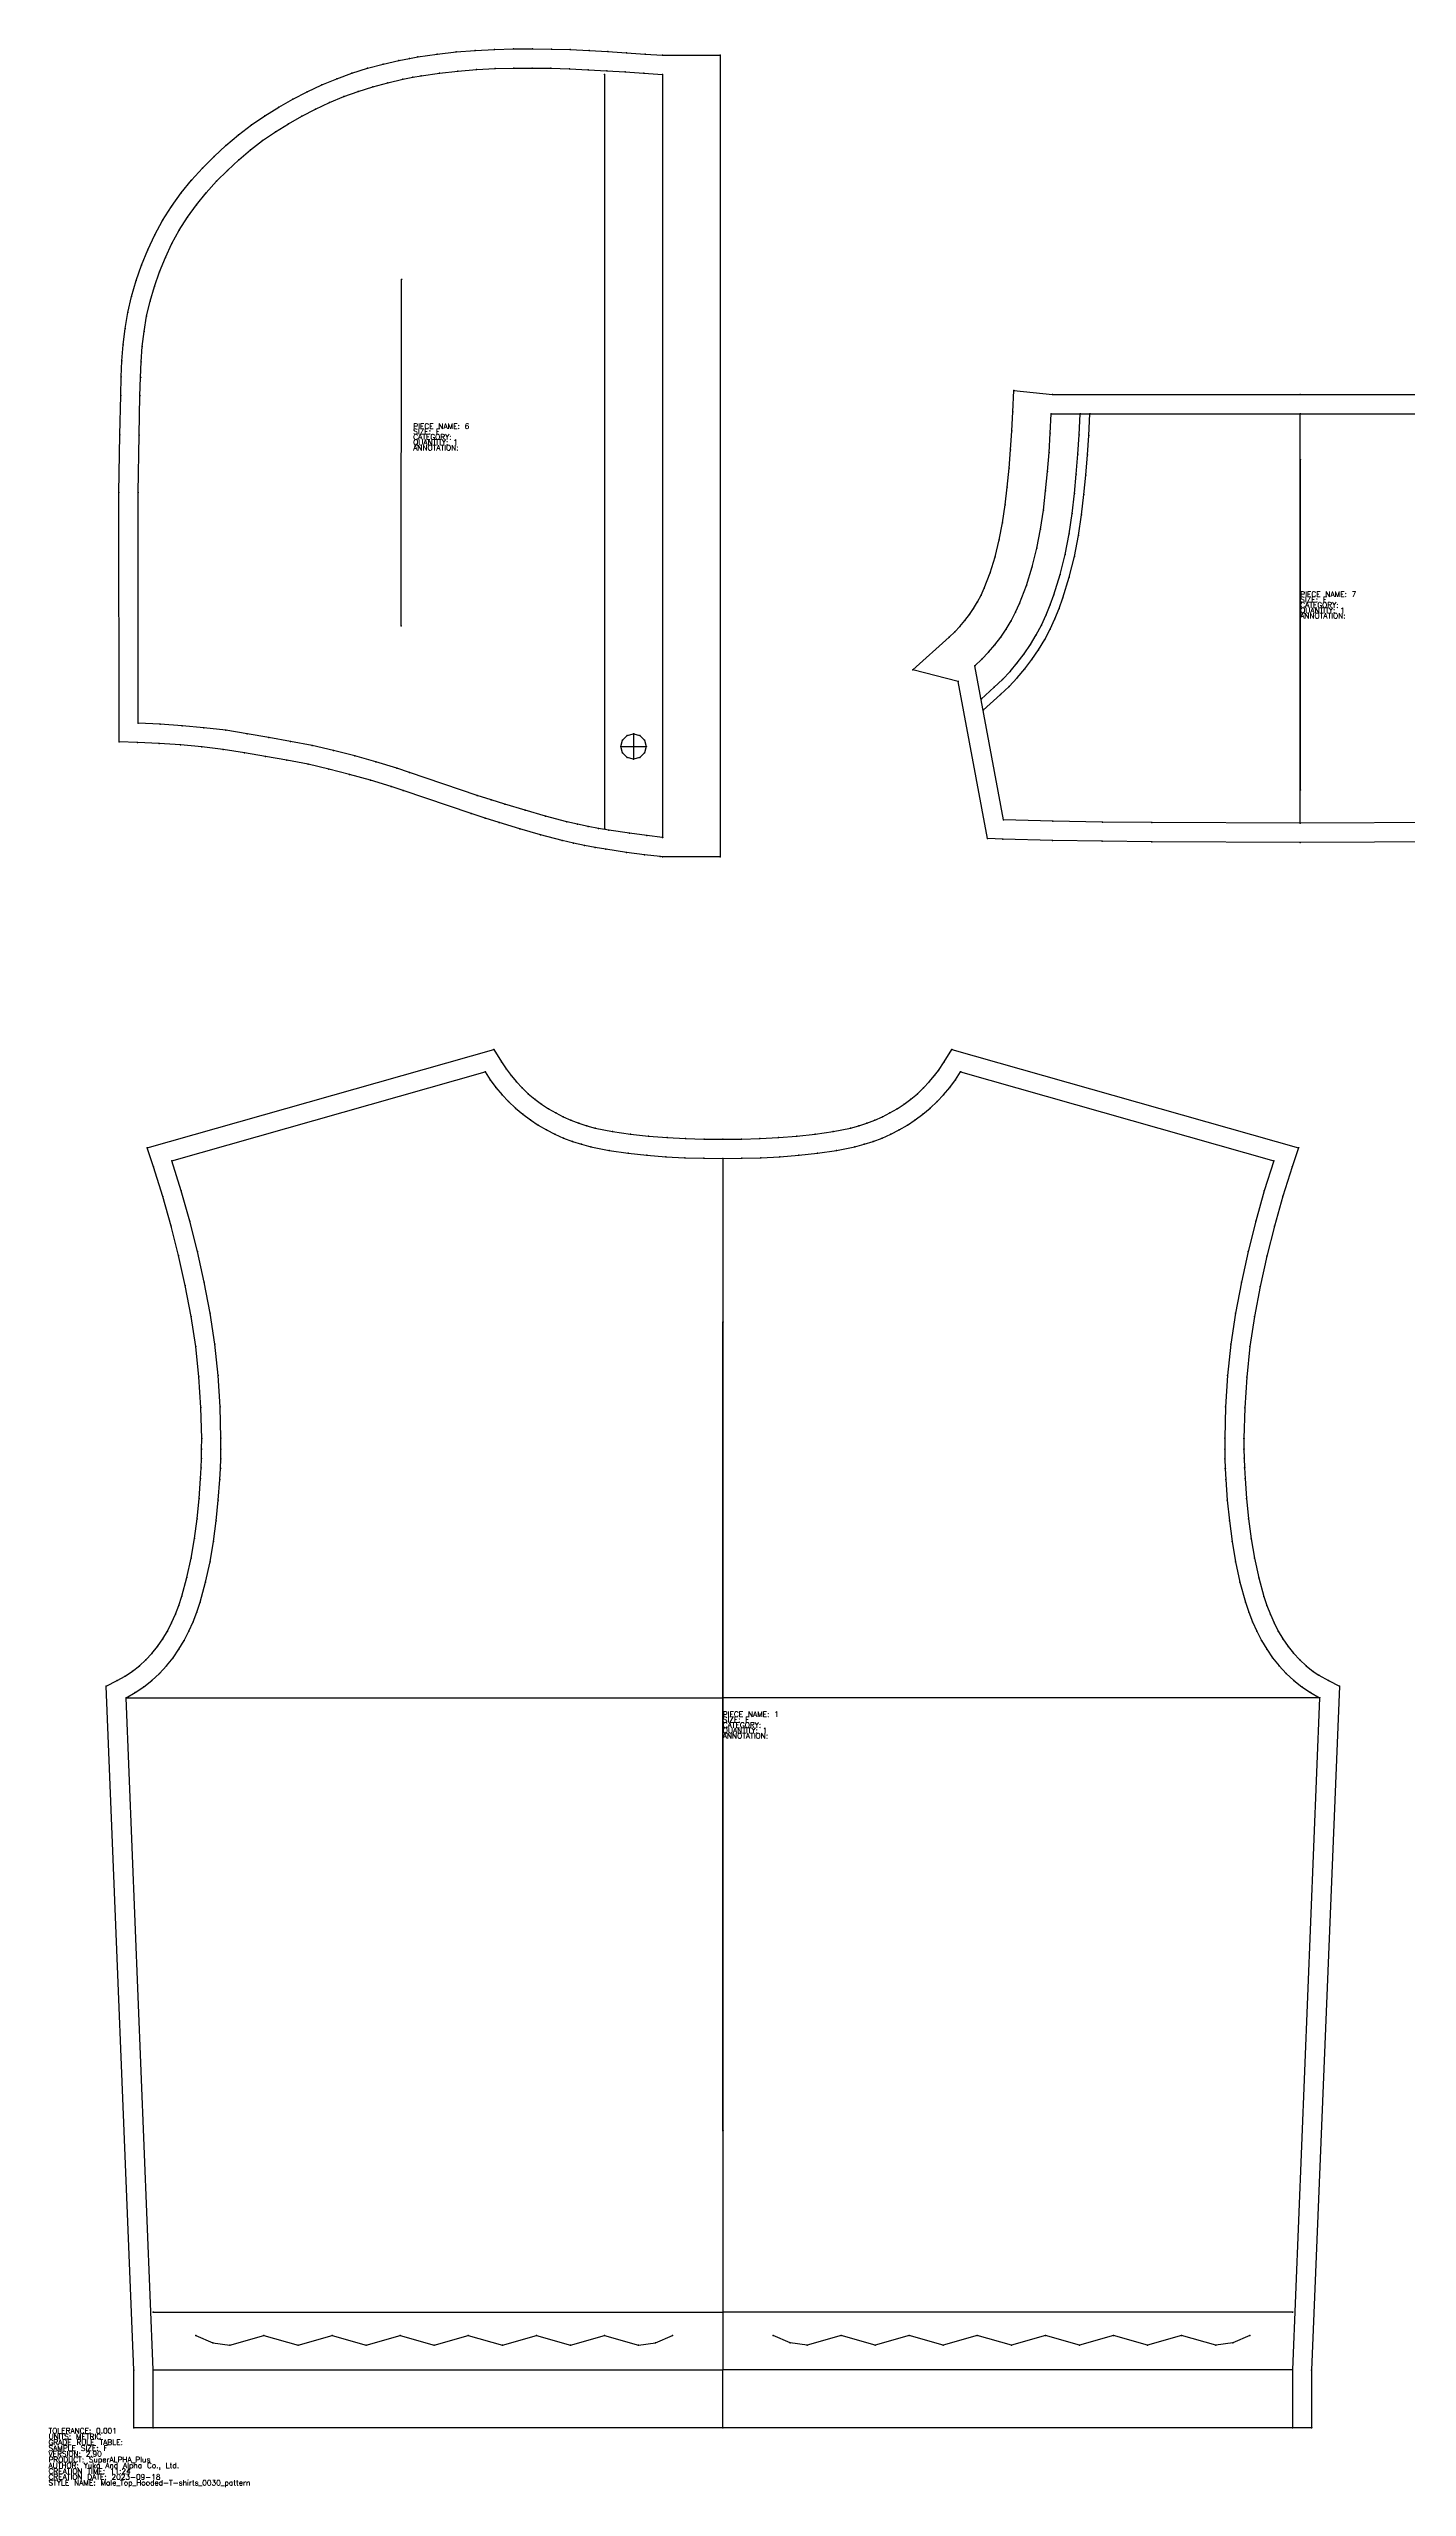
# Model space of a CAD drawing. Extents: x 0 to 3076, y -1 to 1265.
# Drawn here: x 0 to 706, y -1 to 1265 of the extents above; entities that cross this region are included whole.
import ezdxf

# ---------------------------------------------------------------- set-up
doc = ezdxf.new("R2010")
doc.units = 0
for name, color, linetype in [('1', 7, 'CONTINUOUS'), ('14', 7, 'CONTINUOUS'), ('2', 7, 'CONTINUOUS'), ('3', 2, 'CONTINUOUS'), ('4', 3, 'CONTINUOUS'), ('5', 5, 'CONTINUOUS'), ('7', 5, 'CONTINUOUS'), ('8', 4, 'CONTINUOUS')]:
    doc.layers.add(name, color=color, linetype=linetype)
doc.styles.get("Standard").update_dxf_attribs({"font": 'txt', "bigfont": ' '})

# ---------------------------------------------------------------- blocks, each defined once
blk = doc.blocks.new('BLK_1_1')
at = {"layer": '1'}
blk.add_lwpolyline([(44.3939, 30.0005), (44.3939, 59.7917), (30, 415.0963), (35.6873, 418.0082), (39.762, 420.2514), (43.6176, 422.7976), (47.2125, 425.6147), (50.5701, 428.7122), (53.7225, 432.1227), (56.6174, 435.7581), (59.3048, 439.6426), (61.7285, 443.6983), (63.9239, 447.9896), (65.871, 452.4032), (67.6392, 457.0365), (69.2059, 461.7449), (71.8921, 471.4414), (74.0869, 481.5263), (75.8179, 491.7521), (77.1808, 501.9637), (78.2422, 512.6111), (78.9758, 522.8722), (79.2657, 528.5478), (79.4415, 533.3702), (79.5428, 538.2546), (79.5697, 543.7474), (79.0735, 559.8693), (78.0798, 575.6595), (76.4581, 591.4199), (74.0643, 607.0804), (70.9747, 623.097), (67.525, 638.7469), (63.7311, 654.0386), (59.4037, 669.4525), (54.5642, 684.7379), (51.2671, 694.6571), (231.2732, 745.8064), (235.2429, 739.4103), (237.6349, 735.7446), (240.2313, 732.2405), (243.0231, 728.9086), (246.0089, 725.7488), (249.1833, 722.7649), (252.5262, 719.9706), (256.0236, 717.3738), (259.6619, 714.9778), (263.4436, 712.7733), (267.3401, 710.7791), (271.3403, 708.9999), (275.4309, 707.4409), (279.6771, 706.0899), (283.9856, 704.9425), (292.981, 703.1089), (302.2693, 701.7476), (311.7273, 700.7765), (321.3269, 700.0455), (330.9454, 699.5285), (340.52, 699.2542), (350.2435, 699.1265), (359.964, 699.2538), (369.5563, 699.5284), (379.1846, 700.0459), (388.7823, 700.7768), (398.2587, 701.7502), (407.5262, 703.109), (416.5234, 704.9432), (420.8258, 706.0888), (425.0659, 707.4378), (429.1583, 708.9967), (433.1604, 710.7761), (437.0709, 712.7779), (440.8655, 714.9908), (444.5026, 717.3872), (447.9987, 719.9846), (451.3324, 722.7722), (454.4977, 725.7488), (457.4799, 728.9041), (460.2679, 732.2311), (462.2375, 734.8483), (465.2637, 739.4104), (469.2352, 745.8061), (649.2407, 694.6561), (645.9424, 684.7379), (641.1353, 669.5609), (636.7743, 654.0336), (632.8986, 638.3915), (629.4543, 622.7248), (626.4368, 607.0485), (624.0582, 591.4953), (622.4249, 575.6406), (621.4197, 559.5849), (620.9369, 543.7392), (620.9619, 538.2546), (621.0596, 533.5569), (621.2417, 528.5479), (621.5302, 522.8878), (622.2754, 512.4833), (623.3252, 501.9698), (624.7113, 491.5976), (626.4276, 481.4844), (628.6163, 471.4307), (631.3245, 461.6666), (632.8925, 456.9662), (634.6613, 452.3409), (636.5967, 447.9585), (638.7787, 443.6972), (641.1969, 439.6506), (643.877, 435.7739), (646.7633, 432.1458), (649.906, 428.7425), (653.2819, 425.6273), (656.8958, 422.7932), (659.765, 420.8553), (664.8193, 418.0081), (670.5066, 415.0973), (656.1127, 59.7918), (656.1127, 30.0005), (350.2533, 30), (44.3939, 30.0005)], close=True, dxfattribs=at)
at = {"layer": '14'}
blk.add_lwpolyline([(54.3939, 30.0005), (54.3939, 60.0005), (40.2509, 409.1103), (44.9811, 411.7188), (49.4574, 414.6798), (53.692, 418.0019), (57.6508, 421.65), (61.3031, 425.6001), (64.6576, 429.811), (67.7179, 434.238), (70.4803, 438.8595), (72.9327, 443.6491), (75.1093, 448.5745), (77.0319, 453.6012), (78.7347, 458.71), (81.6107, 469.0835), (83.9008, 479.6035), (85.7001, 490.2187), (87.1234, 500.8914), (88.1927, 511.6049), (88.9618, 522.3446), (89.2573, 528.1246), (89.4379, 533.1014), (89.542, 538.1202), (89.5691, 543.8674), (89.0698, 560.1781), (88.0475, 576.4642), (86.3763, 592.6962), (83.9111, 608.8259), (80.824, 624.8498), (77.3175, 640.7874), (73.3905, 656.6261), (68.9789, 672.3367), (64.0533, 687.8946), (226.7529, 734.1264), (229.4543, 729.9911), (232.3871, 726.0376), (235.5542, 722.2591), (238.9404, 718.6745), (242.5323, 715.2965), (246.3147, 712.133), (250.2728, 709.1927), (254.3909, 706.4795), (258.6505, 703.9961), (263.0408, 701.7502), (267.547, 699.7483), (272.1552, 697.9926), (276.8524, 696.4979), (281.6174, 695.2269), (291.2799, 693.2546), (301.0382, 691.8236), (310.849, 690.8151), (320.6836, 690.0662), (330.5322, 689.5371), (340.3912, 689.2548), (350.2533, 689.1263), (360.1154, 689.2548), (369.9744, 689.5371), (379.823, 690.0662), (389.6576, 690.8151), (399.4684, 691.8236), (409.2267, 693.2546), (418.8892, 695.2269), (423.6542, 696.4979), (428.3514, 697.9926), (432.9596, 699.7483), (437.4658, 701.7502), (441.8561, 703.9961), (446.1157, 706.4795), (450.2338, 709.1927), (454.1919, 712.133), (457.9742, 715.2965), (461.5662, 718.6745), (464.9524, 722.2591), (468.1195, 726.0376), (471.0522, 729.9911), (473.7537, 734.1264), (636.4539, 687.8938), (631.5277, 672.3367), (627.1161, 656.6261), (623.1891, 640.7874), (619.6826, 624.8498), (616.5955, 608.8259), (614.1302, 592.6962), (612.4591, 576.4642), (611.4368, 560.1781), (610.9369, 543.8674), (610.9646, 538.1202), (611.0687, 533.1014), (611.2493, 528.1246), (611.5448, 522.3446), (612.3138, 511.6049), (613.3832, 500.8914), (614.8065, 490.2187), (616.6058, 479.6035), (618.8959, 469.0835), (621.7718, 458.71), (623.4747, 453.6012), (625.3973, 448.5745), (627.5739, 443.6491), (630.0262, 438.8595), (632.7887, 434.238), (635.849, 429.811), (639.2035, 425.6001), (642.8558, 421.65), (646.8146, 418.0019), (651.0492, 414.6798), (655.5255, 411.7188), (660.2557, 409.1103), (646.1127, 60.0005), (646.1127, 30.0005), (350.2533, 30.0005), (54.3939, 30.0005)], close=True, dxfattribs=at)
at = {"layer": '2'}
for p in [(231.2732, 745.8064), (469.2352, 745.8061), (226.7529, 734.1264), (473.7537, 734.1264), (350.2435, 699.1265), (51.2671, 694.6571), (64.0533, 687.8946), (350.2533, 689.1268), (350.2533, 689.1263), (636.4539, 687.8938), (649.2407, 694.6561), (350.2533, 604.1548), (79.5697, 543.7474), (89.5691, 543.8674), (610.9369, 543.8674), (620.9369, 543.7392), (30, 415.0963), (40.2509, 409.1108), (40.2509, 409.1103), (350.2533, 409.1108), (350.2533, 409.1103), (660.2557, 409.1108), (660.2557, 409.1103), (670.5066, 415.0973), (350.2533, 184.1548), (54.3939, 90.0005), (350.2533, 90.0005), (350.2533, 90), (646.1127, 90.0005), (76.5485, 77.8051), (324.1718, 77.8056), (376.3348, 77.8056), (623.9581, 77.8051), (44.3939, 59.7917), (54.3939, 60.001), (54.3939, 60.0005), (350.2533, 60.0005), (350.2533, 60), (350.2533, 59.9995), (350.2538, 59.9999), (646.1127, 60.001), (646.1127, 60.0005), (656.1127, 59.7918), (44.3939, 30.0005), (44.3939, 30.0005), (54.3939, 30.0005), (54.3939, 30.0005), (350.2533, 30.0005), (350.2533, 30), (350.2533, 29.9995), (646.1127, 30.0005), (656.1127, 30.0005)]:
    blk.add_point(p, dxfattribs=at)
at = {"layer": '3'}
for p in [(235.2429, 739.4103), (237.6349, 735.7446), (462.2375, 734.8483), (465.2637, 739.4104), (229.4543, 729.9911), (232.3871, 726.0376), (235.5542, 722.2591), (240.2313, 732.2405), (243.0231, 728.9086), (246.0089, 725.7488), (249.1833, 722.7649), (451.3324, 722.7722), (454.4977, 725.7488), (457.4799, 728.9041), (460.2679, 732.2311), (464.9524, 722.2591), (468.1195, 726.0376), (471.0522, 729.9911), (238.9404, 718.6745), (242.5323, 715.2965), (246.3147, 712.133), (250.2728, 709.1927), (252.5262, 719.9706), (256.0236, 717.3738), (259.6619, 714.9778), (263.4436, 712.7733), (267.3401, 710.7791), (433.1604, 710.7761), (437.0709, 712.7779), (440.8655, 714.9908), (444.5026, 717.3872), (447.9987, 719.9846), (450.2338, 709.1927), (454.1919, 712.133), (457.9742, 715.2965), (461.5662, 718.6745), (254.3909, 706.4795), (258.6505, 703.9961), (263.0408, 701.7502), (267.547, 699.7483), (271.3403, 708.9999), (272.1552, 697.9926), (275.4309, 707.4409), (279.6771, 706.0899), (283.9856, 704.9425), (292.981, 703.1089), (302.2693, 701.7476), (311.7273, 700.7765), (321.3269, 700.0455), (330.9454, 699.5285), (340.52, 699.2542), (359.964, 699.2538), (369.5563, 699.5284), (379.1846, 700.0459), (388.7823, 700.7768), (398.2587, 701.7502), (407.5262, 703.109), (416.5234, 704.9432), (420.8258, 706.0888), (425.0659, 707.4378), (428.3514, 697.9926), (429.1583, 708.9967), (432.9596, 699.7483), (437.4658, 701.7502), (441.8561, 703.9961), (446.1157, 706.4795), (54.5642, 684.7379), (276.8524, 696.4979), (281.6174, 695.2269), (291.2799, 693.2546), (301.0382, 691.8236), (310.849, 690.8151), (320.6836, 690.0662), (330.5322, 689.5371), (340.3912, 689.2548), (360.1154, 689.2548), (369.9744, 689.5371), (379.823, 690.0662), (389.6576, 690.8151), (399.4684, 691.8236), (409.2267, 693.2546), (418.8892, 695.2269), (423.6542, 696.4979), (645.9424, 684.7379), (68.9789, 672.3367), (631.5277, 672.3367), (59.4037, 669.4525), (641.1353, 669.5609), (63.7311, 654.0386), (73.3905, 656.6261), (627.1161, 656.6261), (636.7743, 654.0336), (67.525, 638.7469), (77.3175, 640.7874), (623.1891, 640.7874), (632.8986, 638.3915), (70.9747, 623.097), (80.824, 624.8498), (619.6826, 624.8498), (629.4543, 622.7248), (83.9111, 608.8259), (616.5955, 608.8259), (74.0643, 607.0804), (626.4368, 607.0485), (76.4581, 591.4199), (86.3763, 592.6962), (614.1302, 592.6962), (624.0582, 591.4953), (78.0798, 575.6595), (88.0475, 576.4642), (612.4591, 576.4642), (622.4249, 575.6406), (79.0735, 559.8693), (89.0698, 560.1781), (611.4368, 560.1781), (621.4197, 559.5849), (79.4415, 533.3702), (79.5428, 538.2546), (89.4379, 533.1014), (89.542, 538.1202), (610.9646, 538.1202), (611.0687, 533.1014), (620.9619, 538.2546), (621.0596, 533.5569), (78.9758, 522.8722), (79.2657, 528.5478), (88.9618, 522.3446), (89.2573, 528.1246), (611.2493, 528.1246), (611.5448, 522.3446), (621.2417, 528.5479), (621.5302, 522.8878), (78.2422, 512.6111), (88.1927, 511.6049), (612.3138, 511.6049), (622.2754, 512.4833), (77.1808, 501.9637), (87.1234, 500.8914), (613.3832, 500.8914), (623.3252, 501.9698), (74.0869, 481.5263), (75.8179, 491.7521), (85.7001, 490.2187), (614.8065, 490.2187), (624.7113, 491.5976), (626.4276, 481.4844), (71.8921, 471.4414), (81.6107, 469.0835), (83.9008, 479.6035), (616.6058, 479.6035), (618.8959, 469.0835), (628.6163, 471.4307), (67.6392, 457.0365), (69.2059, 461.7449), (78.7347, 458.71), (621.7718, 458.71), (631.3245, 461.6666), (632.8925, 456.9662), (61.7285, 443.6983), (63.9239, 447.9896), (65.871, 452.4032), (72.9327, 443.6491), (75.1093, 448.5745), (77.0319, 453.6012), (623.4747, 453.6012), (625.3973, 448.5745), (627.5739, 443.6491), (634.6613, 452.3409), (636.5967, 447.9585), (638.7787, 443.6972), (53.7225, 432.1227), (56.6174, 435.7581), (59.3048, 439.6426), (67.7179, 434.238), (70.4803, 438.8595), (630.0262, 438.8595), (632.7887, 434.238), (641.1969, 439.6506), (643.877, 435.7739), (646.7633, 432.1458), (35.6873, 418.0082), (39.762, 420.2514), (43.6176, 422.7976), (47.2125, 425.6147), (50.5701, 428.7122), (53.692, 418.0019), (57.6508, 421.65), (61.3031, 425.6001), (64.6576, 429.811), (635.849, 429.811), (639.2035, 425.6001), (642.8558, 421.65), (646.8146, 418.0019), (649.906, 428.7425), (653.2819, 425.6273), (656.8958, 422.7932), (659.765, 420.8553), (664.8193, 418.0081), (44.9811, 411.7188), (49.4574, 414.6798), (651.0492, 414.6798), (655.5255, 411.7188), (111.9232, 77.8052), (147.298, 77.8053), (182.6727, 77.8053), (218.0475, 77.8054), (253.4222, 77.8055), (288.797, 77.8055), (411.7096, 77.8055), (447.0843, 77.8055), (482.4591, 77.8054), (517.8339, 77.8053), (553.2086, 77.8053), (588.5834, 77.8052), (85.3918, 73.9737), (94.2352, 72.8052), (129.61, 72.8052), (164.9847, 72.8053), (200.3595, 72.8054), (235.7349, 72.8054), (271.1096, 72.8055), (306.4844, 72.8056), (315.3278, 73.9742), (385.1788, 73.9742), (394.0222, 72.8056), (429.397, 72.8055), (464.7717, 72.8054), (500.1471, 72.8054), (535.5218, 72.8053), (570.8966, 72.8052), (606.2714, 72.8052), (615.1147, 73.9737)]:
    blk.add_point(p, dxfattribs=at)
at = {"layer": '4'}
for p in [(350.2435, 699.1265), (79.5428, 538.2546), (89.542, 538.1202), (610.9646, 538.1202), (620.9619, 538.2546), (79.2657, 528.5478), (89.2573, 528.1246), (611.2493, 528.1246), (621.2417, 528.5479)]:
    blk.add_point(p, dxfattribs=at)
at = {"layer": '5'}
blk.add_line((350.2533, 184.1548), (350.2533, 604.1548), dxfattribs=at)
at = {"layer": '7'}
blk.add_line((350.2533, 184.1548), (350.2533, 604.1548), dxfattribs=at)
at = {"layer": '8'}
for p, q in [((350.2533, 689.1268), (350.2538, 59.9999)), ((40.2509, 409.1108), (350.2533, 409.1108)), ((660.2557, 409.1108), (350.2533, 409.1103)), ((54.3939, 90.0005), (350.2533, 90.0005)), ((646.1127, 90.0005), (350.2533, 90)), ((54.3939, 60.001), (350.2533, 60)), ((646.1127, 60.001), (350.2533, 59.9995)), ((350.2533, 29.9995), (350.2533, 60.0005))]:
    blk.add_line(p, q, dxfattribs=at)
for points in [[(76.5485, 77.8051), (85.3918, 73.9737), (94.2352, 72.8052), (111.9232, 77.8052), (129.61, 72.8052), (147.298, 77.8053), (164.9847, 72.8053), (182.6727, 77.8053), (200.3595, 72.8054), (218.0475, 77.8054), (235.7349, 72.8054), (253.4222, 77.8055), (271.1096, 72.8055), (288.797, 77.8055), (306.4844, 72.8056), (315.3278, 73.9742), (324.1718, 77.8056)], [(623.9581, 77.8051), (615.1147, 73.9737), (606.2714, 72.8052), (588.5834, 77.8052), (570.8966, 72.8052), (553.2086, 77.8053), (535.5218, 72.8053), (517.8339, 77.8053), (500.1471, 72.8054), (482.4591, 77.8054), (464.7717, 72.8054), (447.0843, 77.8055), (429.397, 72.8055), (411.7096, 77.8055), (394.0222, 72.8056), (385.1788, 73.9742), (376.3348, 77.8056)]]:
    blk.add_lwpolyline(points, dxfattribs=at)
at = {"layer": '1'}
for s, p in [('SIZE: F', (350.246, 396.3032)), ('CATEGORY: ', (350.246, 393.5032)), ('QUANTITY: 1', (350.246, 390.7032)), ('PIECE NAME: 1', (350.246, 399.1032)), ('ANNOTATION: ', (350.246, 387.9032))]:
    blk.add_text(s, height=2.8, dxfattribs=at).set_placement(p)
at = {"layer": '2'}
for s, p in [('# 8', (231.2732, 745.8064)), ('# 10', (469.2352, 745.8061)), ('# 27', (226.7529, 734.1264)), ('# 29', (473.7537, 734.1264)), ('# 9', (350.2435, 699.1265)), ('# 7', (51.2671, 694.6571)), ('# 26', (64.0533, 687.8946)), ('# 51', (350.2533, 689.1268)), ('# 28', (350.2533, 689.1263)), ('# 30', (636.4539, 687.8938)), ('# 11', (649.2407, 694.6561)), ('# 40', (350.2533, 604.1548)), ('# 6', (79.5697, 543.7474)), ('# 25', (89.5691, 543.8674)), ('# 31', (610.9369, 543.8674)), ('# 12', (620.9369, 543.7392)), ('# 3', (30, 415.0963)), ('# 53', (40.2509, 409.1108)), ('# 22', (40.2509, 409.1103)), ('# 54', (350.2533, 409.1108)), ('# 48', (350.2533, 409.1103)), ('# 47', (660.2557, 409.1108)), ('# 34', (660.2557, 409.1103)), ('# 15', (670.5066, 415.0973)), ('# 39', (350.2533, 184.1548)), ('# 55', (54.3939, 90.0005)), ('# 56', (350.2533, 90.0005)), ('# 50', (350.2533, 90)), ('# 49', (646.1127, 90.0005)), ('# 57', (76.5485, 77.8051)), ('# 58', (324.1718, 77.8056)), ('# 60', (376.3348, 77.8056)), ('# 59', (623.9581, 77.8051)), ('# 2', (44.3939, 59.7917)), ('# 41', (54.3939, 60.001)), ('# 21', (54.3939, 60.0005)), ('# 44', (350.2533, 60.0005)), ('# 42', (350.2533, 60)), ('# 46', (350.2533, 59.9995)), ('# 52', (350.2538, 59.9999)), ('# 45', (646.1127, 60.001)), ('# 35', (646.1127, 60.0005)), ('# 16', (656.1127, 59.7918)), ('# 1', (44.3939, 30.0005)), ('# 20', (54.3939, 30.0005)), ('# 37', (350.2533, 30.0005)), ('# 18', (350.2533, 30)), ('# 43', (350.2533, 29.9995)), ('# 36', (646.1127, 30.0005)), ('# 17', (656.1127, 30.0005))]:
    blk.add_text(s, height=0.1, dxfattribs=at).set_placement(p)
at = {"layer": '4'}
for s, p in [('# 9', (350.2435, 699.1265)), ('# 5', (79.5428, 538.2546)), ('# 24', (89.542, 538.1202)), ('# 32', (610.9646, 538.1202)), ('# 13', (620.9619, 538.2546)), ('# 4', (79.2657, 528.5478)), ('# 23', (89.2573, 528.1246)), ('# 33', (611.2493, 528.1246)), ('# 14', (621.2417, 528.5479))]:
    blk.add_text(s, height=0.1, dxfattribs=at).set_placement(p)
blk = doc.blocks.new('BLK_6_1')
at = {"layer": '1'}
blk.add_lwpolyline([(36.6217, 89.7885), (36.5937, 219.2117), (37.0362, 249.2337), (37.4989, 269.6448), (37.7576, 279.2261), (38.0933, 287.5848), (38.7635, 295.9024), (39.7406, 304.3425), (41.1298, 312.7167), (43.0738, 321.0644), (45.4785, 329.2937), (48.2886, 337.3303), (51.5222, 345.2068), (55.1722, 352.9901), (59.2676, 360.5409), (63.8953, 367.8038), (68.9539, 374.7789), (74.3299, 381.3831), (80.044, 387.7019), (85.9784, 393.6746), (92.179, 399.3738), (98.6512, 404.8878), (105.3772, 410.0803), (112.3853, 414.8267), (119.6076, 419.2522), (126.8604, 423.3884), (134.2664, 427.2407), (141.9025, 430.8417), (149.6833, 434.1106), (157.6148, 436.9943), (165.6653, 439.5294), (173.7451, 441.7232), (181.977, 443.5942), (187.4323, 444.669), (191.8341, 445.4481), (201.8042, 446.922), (211.7194, 448.0321), (221.6346, 448.8258), (231.6138, 449.3368), (241.51, 449.602), (251.3575, 449.646), (261.1823, 449.5021), (270.9693, 449.1985), (280.7685, 448.7617), (290.5066, 448.217), (300.2637, 447.5842), (309.9451, 446.9141), (318.8794, 446.2682), (348.8794, 446.268), (348.8788, 30), (318.8752, 30.0005), (317.7808, 30.1213), (309.6228, 31.0815), (300.2942, 32.3236), (289.5154, 33.9171), (283.9539, 34.8405), (278.4009, 35.8965), (272.6068, 37.1513), (266.8006, 38.537), (255.5042, 41.4993), (244.7736, 44.5842), (234.1431, 47.7554), (226.8347, 50.0479), (219.5118, 52.4358), (184.2908, 64.3733), (177.8968, 66.4554), (167.179, 69.7215), (156.3929, 72.7541), (145.6494, 75.5514), (134.8371, 78.0591), (123.8196, 80.1507), (112.76, 82.0406), (101.7102, 84.015), (90.6317, 85.7841), (79.6057, 87.0903), (68.545, 88.0943), (57.3908, 88.8778), (46.2159, 89.4089), (36.6217, 89.7885)], close=True, dxfattribs=at)
at = {"layer": '14'}
blk.add_lwpolyline([(46.6046, 99.4014), (46.5931, 219.1269), (47.0337, 249.0537), (47.4945, 269.3924), (47.7539, 278.9777), (48.0774, 286.9762), (48.7171, 294.9431), (49.635, 302.8914), (50.9406, 310.7777), (52.7545, 318.566), (55.0019, 326.2431), (57.6441, 333.7913), (60.6806, 341.1903), (64.0747, 348.436), (67.8846, 355.4651), (72.179, 362.2043), (76.875, 368.6749), (81.9251, 374.877), (87.2913, 380.8115), (92.9285, 386.4816), (98.8166, 391.8944), (104.9036, 397.085), (111.2311, 401.9719), (117.8528, 406.4542), (124.6772, 410.6325), (131.626, 414.5944), (138.7201, 418.2872), (145.954, 421.7001), (153.3264, 424.7975), (160.8423, 427.5299), (168.4723, 429.9312), (176.1853, 432.0238), (183.9905, 433.7991), (189.2578, 434.8369), (193.4925, 435.5865), (203.0573, 437.0007), (212.666, 438.0768), (222.3041, 438.8483), (231.9599, 439.3426), (241.6254, 439.6027), (251.2946, 439.6461), (260.9632, 439.5045), (270.6275, 439.2043), (280.2869, 438.7733), (289.9408, 438.2329), (299.5899, 437.607), (309.2359, 436.9392), (318.8794, 436.241), (318.8788, 40.061), (310.8557, 41.0052), (301.7115, 42.2227), (291.0437, 43.7994), (285.7044, 44.686), (280.3894, 45.6969), (274.8035, 46.9072), (269.2456, 48.2335), (258.172, 51.1368), (247.5916, 54.1788), (237.0984, 57.3088), (229.8828, 59.5721), (222.6978, 61.9148), (187.497, 73.8455), (180.896, 75.995), (169.9945, 79.3182), (159.0277, 82.4007), (147.9987, 85.2699), (136.9001, 87.8442), (125.7111, 89.9709), (114.48, 91.8916), (103.263, 93.8946), (92.0154, 95.6882), (80.7007, 97.0287), (69.3518, 98.0618), (57.9889, 98.8609), (46.6046, 99.4014)], close=True, dxfattribs=at)
at = {"layer": '2'}
for p in [(181.977, 443.5942), (318.8794, 446.2682), (348.8794, 446.268), (183.9905, 433.7991), (288.8794, 436.241), (318.8794, 436.241), (183.2898, 329.8772), (37.7576, 279.2261), (47.7539, 278.9777), (183.2508, 149.8772), (36.6217, 89.7885), (36.6217, 89.7885), (46.6046, 99.4014), (46.6046, 99.4014), (303.88, 93.8878), (180.896, 75.995), (297.3224, 87.3334), (303.877, 80.7759), (310.4346, 87.332), (310.4346, 87.332), (310.4346, 87.3306), (177.8968, 66.4554), (288.8788, 44.5876), (318.8788, 40.061), (318.8752, 30.0005), (348.8788, 30)]:
    blk.add_point(p, dxfattribs=at)
at = {"layer": '3'}
for p in [(187.4323, 444.669), (191.8341, 445.4481), (201.8042, 446.922), (211.7194, 448.0321), (221.6346, 448.8258), (231.6138, 449.3368), (241.51, 449.602), (251.3575, 449.646), (261.1823, 449.5021), (270.9693, 449.1985), (280.7685, 448.7617), (290.5066, 448.217), (300.2637, 447.5842), (309.9451, 446.9141), (141.9025, 430.8417), (149.6833, 434.1106), (157.6148, 436.9943), (165.6653, 439.5294), (173.7451, 441.7232), (176.1853, 432.0238), (189.2578, 434.8369), (193.4925, 435.5865), (203.0573, 437.0007), (212.666, 438.0768), (222.3041, 438.8483), (231.9599, 439.3426), (241.6254, 439.6027), (251.2946, 439.6461), (260.9632, 439.5045), (270.6275, 439.2043), (280.2869, 438.7733), (289.9408, 438.2329), (299.5899, 437.607), (309.2359, 436.9392), (119.6076, 419.2522), (126.8604, 423.3884), (134.2664, 427.2407), (138.7201, 418.2872), (145.954, 421.7001), (153.3264, 424.7975), (160.8423, 427.5299), (168.4723, 429.9312), (105.3772, 410.0803), (112.3853, 414.8267), (117.8528, 406.4542), (124.6772, 410.6325), (131.626, 414.5944), (85.9784, 393.6746), (92.179, 399.3738), (98.6512, 404.8878), (104.9036, 397.085), (111.2311, 401.9719), (74.3299, 381.3831), (80.044, 387.7019), (87.2913, 380.8115), (92.9285, 386.4816), (98.8166, 391.8944), (63.8953, 367.8038), (68.9539, 374.7789), (76.875, 368.6749), (81.9251, 374.877), (59.2676, 360.5409), (67.8846, 355.4651), (72.179, 362.2043), (51.5222, 345.2068), (55.1722, 352.9901), (64.0747, 348.436), (45.4785, 329.2937), (48.2886, 337.3303), (57.6441, 333.7913), (60.6806, 341.1903), (43.0738, 321.0644), (52.7545, 318.566), (55.0019, 326.2431), (39.7406, 304.3425), (41.1298, 312.7167), (50.9406, 310.7777), (38.7635, 295.9024), (48.7171, 294.9431), (49.635, 302.8914), (38.0933, 287.5848), (48.0774, 286.9762), (37.4989, 269.6448), (47.4945, 269.3924), (37.0362, 249.2337), (47.0337, 249.0537), (36.5937, 219.2117), (46.5931, 219.1269), (46.2159, 89.4089), (57.3908, 88.8778), (57.9889, 98.8609), (69.3518, 98.0618), (80.7007, 97.0287), (92.0154, 95.6882), (103.263, 93.8946), (114.48, 91.8916), (125.7111, 89.9709), (298.2001, 90.6102), (300.6, 93.01), (303.8782, 93.8884), (307.1564, 93.01), (309.5563, 90.6102), (68.545, 88.0943), (79.6057, 87.0903), (90.6317, 85.7841), (101.7102, 84.015), (112.76, 82.0406), (123.8196, 80.1507), (134.8371, 78.0591), (136.9001, 87.8442), (147.9987, 85.2699), (159.0277, 82.4007), (169.9945, 79.3182), (297.3218, 87.332), (298.2001, 84.0538), (300.6, 81.654), (303.8782, 80.7756), (307.1564, 81.654), (309.5563, 84.0538), (145.6494, 75.5514), (156.3929, 72.7541), (167.179, 69.7215), (184.2908, 64.3733), (187.497, 73.8455), (219.5118, 52.4358), (222.6978, 61.9148), (229.8828, 59.5721), (237.0984, 57.3088), (247.5916, 54.1788), (258.172, 51.1368), (226.8347, 50.0479), (234.1431, 47.7554), (244.7736, 44.5842), (255.5042, 41.4993), (266.8006, 38.537), (269.2456, 48.2335), (274.8035, 46.9072), (280.3894, 45.6969), (285.7044, 44.686), (291.0437, 43.7994), (301.7115, 42.2227), (310.8557, 41.0052), (272.6068, 37.1513), (278.4009, 35.8965), (283.9539, 34.8405), (289.5154, 33.9171), (300.2942, 32.3236), (309.6228, 31.0815), (317.7808, 30.1213)]:
    blk.add_point(p, dxfattribs=at)
at = {"layer": '4'}
for p in [(187.4323, 444.669), (189.2578, 434.8369), (37.4989, 269.6448), (47.4945, 269.3924), (180.896, 75.995), (177.8968, 66.4554)]:
    blk.add_point(p, dxfattribs=at)
at = {"layer": '5'}
blk.add_line((183.2508, 149.8772), (183.2898, 329.8772), dxfattribs=at)
at = {"layer": '7'}
blk.add_line((183.2508, 149.8772), (183.2898, 329.8772), dxfattribs=at)
at = {"layer": '8'}
for p, q in [((288.8794, 436.241), (288.8788, 44.5876)), ((303.88, 93.8878), (303.877, 80.7759)), ((297.3224, 87.3334), (310.4346, 87.3306))]:
    blk.add_line(p, q, dxfattribs=at)
blk.add_lwpolyline([(310.4346, 87.332), (309.5563, 84.0538), (307.1564, 81.654), (303.8782, 80.7756), (300.6, 81.654), (298.2001, 84.0538), (297.3218, 87.332), (298.2001, 90.6102), (300.6, 93.01), (303.8782, 93.8884), (307.1564, 93.01), (309.5563, 90.6102), (310.4346, 87.332)], close=True, dxfattribs=at)
at = {"layer": '1'}
for s, p in [('PIECE NAME: 6', (189.4397, 252.2635)), ('ANNOTATION: ', (189.4397, 241.0635)), ('SIZE: F', (189.4397, 249.4635)), ('CATEGORY: ', (189.4397, 246.6635)), ('QUANTITY: 1', (189.4397, 243.8635))]:
    blk.add_text(s, height=2.8, dxfattribs=at).set_placement(p)
at = {"layer": '2'}
for s, p in [('# 4', (181.977, 443.5942)), ('# 6', (318.8794, 446.2682)), ('# 7', (348.8794, 446.268)), ('# 15', (183.9905, 433.7991)), ('# 23', (288.8794, 436.241)), ('# 17', (318.8794, 436.241)), ('# 22', (183.2898, 329.8772)), ('# 3', (37.7576, 279.2261)), ('# 14', (47.7539, 278.9777)), ('# 21', (183.2508, 149.8772)), ('# 1', (36.6217, 89.7885)), ('# 12', (46.6046, 99.4014)), ('# 27', (303.88, 93.8878)), ('# 19', (180.896, 75.995)), ('# 25', (297.3224, 87.3334)), ('# 28', (303.877, 80.7759)), ('# 29', (310.4346, 87.332)), ('# 26', (310.4346, 87.3306)), ('# 10', (177.8968, 66.4554)), ('# 24', (288.8788, 44.5876)), ('# 18', (318.8788, 40.061)), ('# 9', (318.8752, 30.0005)), ('# 8', (348.8788, 30))]:
    blk.add_text(s, height=0.1, dxfattribs=at).set_placement(p)
at = {"layer": '4'}
for s, p in [('# 5', (187.4323, 444.669)), ('# 16', (189.2578, 434.8369)), ('# 2', (37.4989, 269.6448)), ('# 13', (47.4945, 269.3924)), ('# 19', (180.896, 75.995)), ('# 10', (177.8968, 66.4554))]:
    blk.add_text(s, height=0.1, dxfattribs=at).set_placement(p)
blk = doc.blocks.new('BLK_7_1')
at = {"layer": '1'}
blk.add_lwpolyline([(68.8324, 39.4819), (53.6447, 121.1226), (30, 127.1559), (48.949, 144.1166), (51.846, 146.8236), (54.5755, 149.6815), (57.1134, 152.667), (59.4815, 155.7895), (61.6733, 159.0127), (63.6804, 162.3531), (65.5191, 165.886), (67.1744, 169.5111), (70.2005, 177.4141), (72.7826, 185.785), (74.9622, 194.5752), (76.6907, 203.5245), (78.0792, 212.7459), (79.1562, 221.9694), (80.109, 231.8324), (80.8634, 241.3185), (81.4972, 251.2357), (82.0453, 261.1074), (82.6215, 272.2072), (102.5522, 270.0713), (231.3016, 270.0739), (360.0522, 270.0713), (379.9826, 272.2021), (380.5588, 261.1025), (381.1069, 251.2261), (381.7087, 241.7538), (382.4875, 231.9085), (383.4378, 222.0578), (384.5139, 212.8188), (385.911, 203.5324), (387.6468, 194.5481), (389.7879, 185.9028), (392.3837, 177.4693), (395.4379, 169.4899), (397.092, 165.8701), (398.9285, 162.3429), (400.9354, 159.0037), (403.1271, 155.7818), (405.5002, 152.655), (408.0423, 149.6653), (410.0693, 147.5126), (413.6563, 144.115), (432.6114, 127.1531), (408.9591, 121.1214), (393.7711, 39.4817), (385.7327, 39.2224), (359.9814, 38.5033), (334.166, 38.0381), (308.428, 37.8116), (231.3309, 37.4999), (154.176, 37.8117), (128.3893, 38.0387), (102.6599, 38.5024), (76.8701, 39.2224), (68.8324, 39.4819)], close=True, dxfattribs=at)
at = {"layer": '14'}
blk.add_lwpolyline([(77.1927, 49.2172), (62.3074, 129.2325), (65.9772, 132.6687), (69.4357, 136.2951), (72.6865, 140.1178), (75.7211, 144.1151), (78.54, 148.2669), (81.124, 152.5681), (83.443, 157.0169), (85.535, 161.5802), (89.1275, 170.9511), (92.0834, 180.5419), (94.4968, 190.2844), (96.4023, 200.139), (97.8989, 210.0639), (99.0628, 220.0339), (100.0272, 230.0252), (100.8225, 240.0314), (101.4621, 250.0488), (102.0181, 260.0713), (231.3016, 260.0739), (360.585, 260.0713), (361.1411, 250.0488), (361.7807, 240.0314), (362.576, 230.0252), (363.5404, 220.0339), (364.7043, 210.0639), (366.2009, 200.139), (368.1064, 190.2844), (370.5197, 180.5419), (373.4757, 170.9511), (377.0682, 161.5802), (379.1599, 157.0169), (381.4792, 152.5681), (384.0634, 148.2669), (386.882, 144.1151), (389.9167, 140.1178), (393.1674, 136.2951), (396.6263, 132.6687), (400.2957, 129.2325), (385.4105, 49.2172), (359.733, 48.5002), (334.05, 48.0374), (308.3634, 47.8114), (231.3016, 47.5), (154.2398, 47.8114), (128.5532, 48.0374), (102.8702, 48.5002), (77.1927, 49.2172)], close=True, dxfattribs=at)
at = {"layer": '2'}
for p in [(82.6215, 272.2072), (102.5522, 270.0713), (231.3016, 270.0739), (360.0522, 270.0713), (379.9826, 272.2021), (102.0181, 260.0713), (117.0383, 260.0753), (122.045, 260.0754), (231.3016, 260.0744), (231.3016, 260.0739), (340.5582, 260.0754), (345.5649, 260.0753), (360.585, 260.0713), (231.3016, 236.1583), (30, 127.1559), (62.3074, 129.2325), (400.2957, 129.2325), (432.6114, 127.1531), (53.6447, 121.1226), (408.9591, 121.1214), (65.5206, 111.9558), (66.593, 106.195), (396.0104, 106.1952), (397.0816, 111.9549), (231.3016, 64.5993), (68.8324, 39.4819), (68.8324, 39.4819), (77.1927, 49.2172), (77.1927, 49.2172), (231.3016, 47.5005), (231.3016, 47.5), (385.4105, 49.2172), (393.7711, 39.4817), (231.3309, 37.4999)]:
    blk.add_point(p, dxfattribs=at)
at = {"layer": '3'}
for p in [(82.0453, 261.1074), (380.5588, 261.1025), (80.8634, 241.3185), (81.4972, 251.2357), (101.4621, 250.0488), (116.4353, 249.1587), (121.4267, 248.862), (341.1765, 248.862), (346.1679, 249.1587), (361.1411, 250.0488), (381.1069, 251.2261), (381.7087, 241.7538), (80.109, 231.8324), (100.0272, 230.0252), (100.8225, 240.0314), (114.9674, 228.6848), (115.7974, 239.1448), (119.9484, 228.2494), (120.7846, 238.7908), (341.8186, 238.7908), (342.6547, 228.2494), (346.8057, 239.1448), (347.6358, 228.6848), (361.7807, 240.0314), (362.576, 230.0252), (382.4875, 231.9085), (79.1562, 221.9694), (99.0628, 220.0339), (114.003, 218.6749), (118.9755, 218.152), (343.6276, 218.152), (348.6002, 218.6749), (363.5404, 220.0339), (383.4378, 222.0578), (76.6907, 203.5245), (78.0792, 212.7459), (97.8989, 210.0639), (112.7896, 208.2509), (117.7469, 207.5978), (344.8563, 207.5978), (349.8135, 208.2509), (364.7043, 210.0639), (384.5139, 212.8188), (385.911, 203.5324), (74.9622, 194.5752), (94.4968, 190.2844), (96.4023, 200.139), (111.2167, 197.7812), (116.1453, 196.9397), (346.4578, 196.9397), (351.3864, 197.7812), (366.2009, 200.139), (368.1064, 190.2844), (387.6468, 194.5481), (70.2005, 177.4141), (72.7826, 185.785), (92.0834, 180.5419), (109.1428, 187.0445), (114.0268, 185.9731), (348.5764, 185.9731), (353.4604, 187.0445), (370.5197, 180.5419), (389.7879, 185.9028), (392.3837, 177.4693), (65.5191, 165.886), (67.1744, 169.5111), (89.1275, 170.9511), (103.3066, 166.0562), (106.5494, 176.5742), (111.3687, 175.2426), (351.2344, 175.2426), (356.0538, 176.5742), (359.2966, 166.0562), (373.4757, 170.9511), (395.4379, 169.4899), (397.092, 165.8701), (57.1134, 152.667), (59.4815, 155.7895), (61.6733, 159.0127), (63.6804, 162.3531), (81.124, 152.5681), (83.443, 157.0169), (85.535, 161.5802), (99.3057, 155.6323), (101.409, 160.8034), (103.8974, 153.6528), (106.0739, 159.0023), (108.0368, 164.4366), (354.5664, 164.4366), (356.5292, 159.0023), (358.7058, 153.6528), (361.1948, 160.8034), (363.2974, 155.6323), (377.0682, 161.5802), (379.1599, 157.0169), (381.4792, 152.5681), (398.9285, 162.3429), (400.9354, 159.0037), (403.1271, 155.7818), (405.5002, 152.655), (48.949, 144.1166), (51.846, 146.8236), (54.5755, 149.6815), (72.6865, 140.1178), (75.7211, 144.1151), (78.54, 148.2669), (91.185, 140.1986), (94.2014, 145.22), (96.8839, 150.3603), (98.5642, 142.7773), (101.3669, 148.1463), (361.2363, 148.1463), (364.039, 142.7773), (365.7193, 150.3603), (368.4018, 145.22), (371.4182, 140.1986), (384.0634, 148.2669), (386.882, 144.1151), (389.9167, 140.1178), (408.0423, 149.6653), (410.0693, 147.5126), (413.6563, 144.115), (65.9772, 132.6687), (69.4357, 136.2951), (84.3588, 130.6964), (87.8952, 135.351), (88.2526, 127.5598), (91.9559, 132.4337), (95.4028, 137.5146), (367.2006, 137.5146), (370.6473, 132.4337), (374.3503, 127.5598), (374.708, 135.351), (378.2443, 130.6964), (393.1674, 136.2951), (396.6263, 132.6687), (72.3282, 118.0705), (75.668, 114.3498), (76.5717, 122.0477), (80.1044, 118.5092), (80.5716, 126.2447), (84.2862, 122.8981), (378.317, 122.8981), (382.0316, 126.2447), (382.4985, 118.5092), (386.0312, 122.0477), (386.9351, 114.3498), (390.275, 118.0705), (76.8701, 39.2224), (102.6599, 38.5024), (102.8702, 48.5002), (128.3893, 38.0387), (128.5532, 48.0374), (154.2398, 47.8114), (308.3634, 47.8114), (334.05, 48.0374), (334.166, 38.0381), (359.733, 48.5002), (359.9814, 38.5033), (385.7327, 39.2224), (154.176, 37.8117), (308.428, 37.8116)]:
    blk.add_point(p, dxfattribs=at)
at = {"layer": '4'}
for p in [(231.3016, 270.0739), (231.3309, 37.4999)]:
    blk.add_point(p, dxfattribs=at)
at = {"layer": '5'}
blk.add_line((231.3016, 236.1583), (231.3016, 64.5993), dxfattribs=at)
at = {"layer": '7'}
blk.add_line((231.3016, 236.1583), (231.3016, 64.5993), dxfattribs=at)
at = {"layer": '8'}
blk.add_line((231.3016, 47.5005), (231.3016, 260.0744), dxfattribs=at)
for points in [[(65.5206, 111.9558), (72.3282, 118.0705), (76.5717, 122.0477), (80.5716, 126.2447), (84.3588, 130.6964), (87.8952, 135.351), (91.185, 140.1986), (94.2014, 145.22), (96.8839, 150.3603), (99.3057, 155.6323), (101.409, 160.8034), (103.3066, 166.0562), (106.5494, 176.5742), (109.1428, 187.0445), (111.2167, 197.7812), (112.7896, 208.2509), (114.003, 218.6749), (114.9674, 228.6848), (115.7974, 239.1448), (116.4353, 249.1587), (117.0383, 260.0753)], [(66.593, 106.195), (75.668, 114.3498), (80.1044, 118.5092), (84.2862, 122.8981), (88.2526, 127.5598), (91.9559, 132.4337), (95.4028, 137.5146), (98.5642, 142.7773), (101.3669, 148.1463), (103.8974, 153.6528), (106.0739, 159.0023), (108.0368, 164.4366), (111.3687, 175.2426), (114.0268, 185.9731), (116.1453, 196.9397), (117.7469, 207.5978), (118.9755, 218.152), (119.9484, 228.2494), (120.7846, 238.7908), (121.4267, 248.862), (122.045, 260.0754)], [(396.0104, 106.1952), (386.9351, 114.3498), (382.4985, 118.5092), (378.317, 122.8981), (374.3503, 127.5598), (370.6473, 132.4337), (367.2006, 137.5146), (364.039, 142.7773), (361.2363, 148.1463), (358.7058, 153.6528), (356.5292, 159.0023), (354.5664, 164.4366), (351.2344, 175.2426), (348.5764, 185.9731), (346.4578, 196.9397), (344.8563, 207.5978), (343.6276, 218.152), (342.6547, 228.2494), (341.8186, 238.7908), (341.1765, 248.862), (340.5582, 260.0754)], [(397.0816, 111.9549), (390.275, 118.0705), (386.0312, 122.0477), (382.0316, 126.2447), (378.2443, 130.6964), (374.708, 135.351), (371.4182, 140.1986), (368.4018, 145.22), (365.7193, 150.3603), (363.2974, 155.6323), (361.1948, 160.8034), (359.2966, 166.0562), (356.0538, 176.5742), (353.4604, 187.0445), (351.3864, 197.7812), (349.8135, 208.2509), (348.6002, 218.6749), (347.6358, 228.6848), (346.8057, 239.1448), (346.1679, 249.1587), (345.5649, 260.0753)]]:
    blk.add_lwpolyline(points, dxfattribs=at)
at = {"layer": '1'}
for s, p in [('SIZE: F', (231.3059, 162.1869)), ('PIECE NAME: 7', (231.3059, 164.9869)), ('ANNOTATION: ', (231.3059, 153.7869)), ('CATEGORY: ', (231.3059, 159.3869)), ('QUANTITY: 1', (231.3059, 156.5869))]:
    blk.add_text(s, height=2.8, dxfattribs=at).set_placement(p)
at = {"layer": '2'}
for s, p in [('# 4', (82.6215, 272.2072)), ('# 5', (102.5522, 270.0713)), ('# 6', (231.3016, 270.0739)), ('# 7', (360.0522, 270.0713)), ('# 8', (379.9826, 272.2021)), ('# 16', (102.0181, 260.0713)), ('# 32', (117.0383, 260.0753)), ('# 34', (122.045, 260.0754)), ('# 26', (231.3016, 260.0744)), ('# 17', (231.3016, 260.0739)), ('# 30', (340.5582, 260.0754)), ('# 28', (345.5649, 260.0753)), ('# 18', (360.585, 260.0713)), ('# 23', (231.3016, 236.1583)), ('# 3', (30, 127.1559)), ('# 15', (62.3074, 129.2325)), ('# 19', (400.2957, 129.2325)), ('# 9', (432.6114, 127.1531)), ('# 2', (53.6447, 121.1226)), ('# 10', (408.9591, 121.1214)), ('# 31', (65.5206, 111.9558)), ('# 33', (66.593, 106.195)), ('# 29', (396.0104, 106.1952)), ('# 27', (397.0816, 111.9549)), ('# 24', (231.3016, 64.5993)), ('# 1', (68.8324, 39.4819)), ('# 14', (77.1927, 49.2172)), ('# 25', (231.3016, 47.5005)), ('# 21', (231.3016, 47.5)), ('# 20', (385.4105, 49.2172)), ('# 11', (393.7711, 39.4817)), ('# 12', (231.3309, 37.4999))]:
    blk.add_text(s, height=0.1, dxfattribs=at).set_placement(p)
at = {"layer": '4'}
for s, p in [('# 6', (231.3016, 270.0739)), ('# 12', (231.3309, 37.4999))]:
    blk.add_text(s, height=0.1, dxfattribs=at).set_placement(p)

msp = doc.modelspace()

# ---------------------------------------------------------------- block references
at = {"layer": '1'}
for name, p in [('BLK_6_1', (0, 815.8066)), ('BLK_7_1', (418.8794, 815.8066)), ('BLK_1_1', (0, 0))]:
    msp.add_blockref(name, p, dxfattribs=at)

# ---------------------------------------------------------------- texts
for s, p in [('TOLERANCE: 0.001', (0, 27)), ('UNITS: METRIC', (0, 24)), ('VERSION: 2.90', (0, 15)), ('GRADE RULE TABLE:', (0, 21)), ('SAMPLE SIZE: F', (0, 18)), ('PRODUCT: SuperALPHA_Plus', (0, 12)), ('AUTHOR: Yuka And Alpha Co., Ltd.', (0, 9)), ('CREATION TIME: 11:24', (0, 6)), ('CREATION DATE: 2023-09-18', (0, 3)), ('STYLE NAME: Male_Top_Hooded-T-shirts_0030_pattern', (0, 0))]:
    msp.add_text(s, height=2.8, dxfattribs=at).set_placement(p)

doc.saveas('drawing.dxf')
